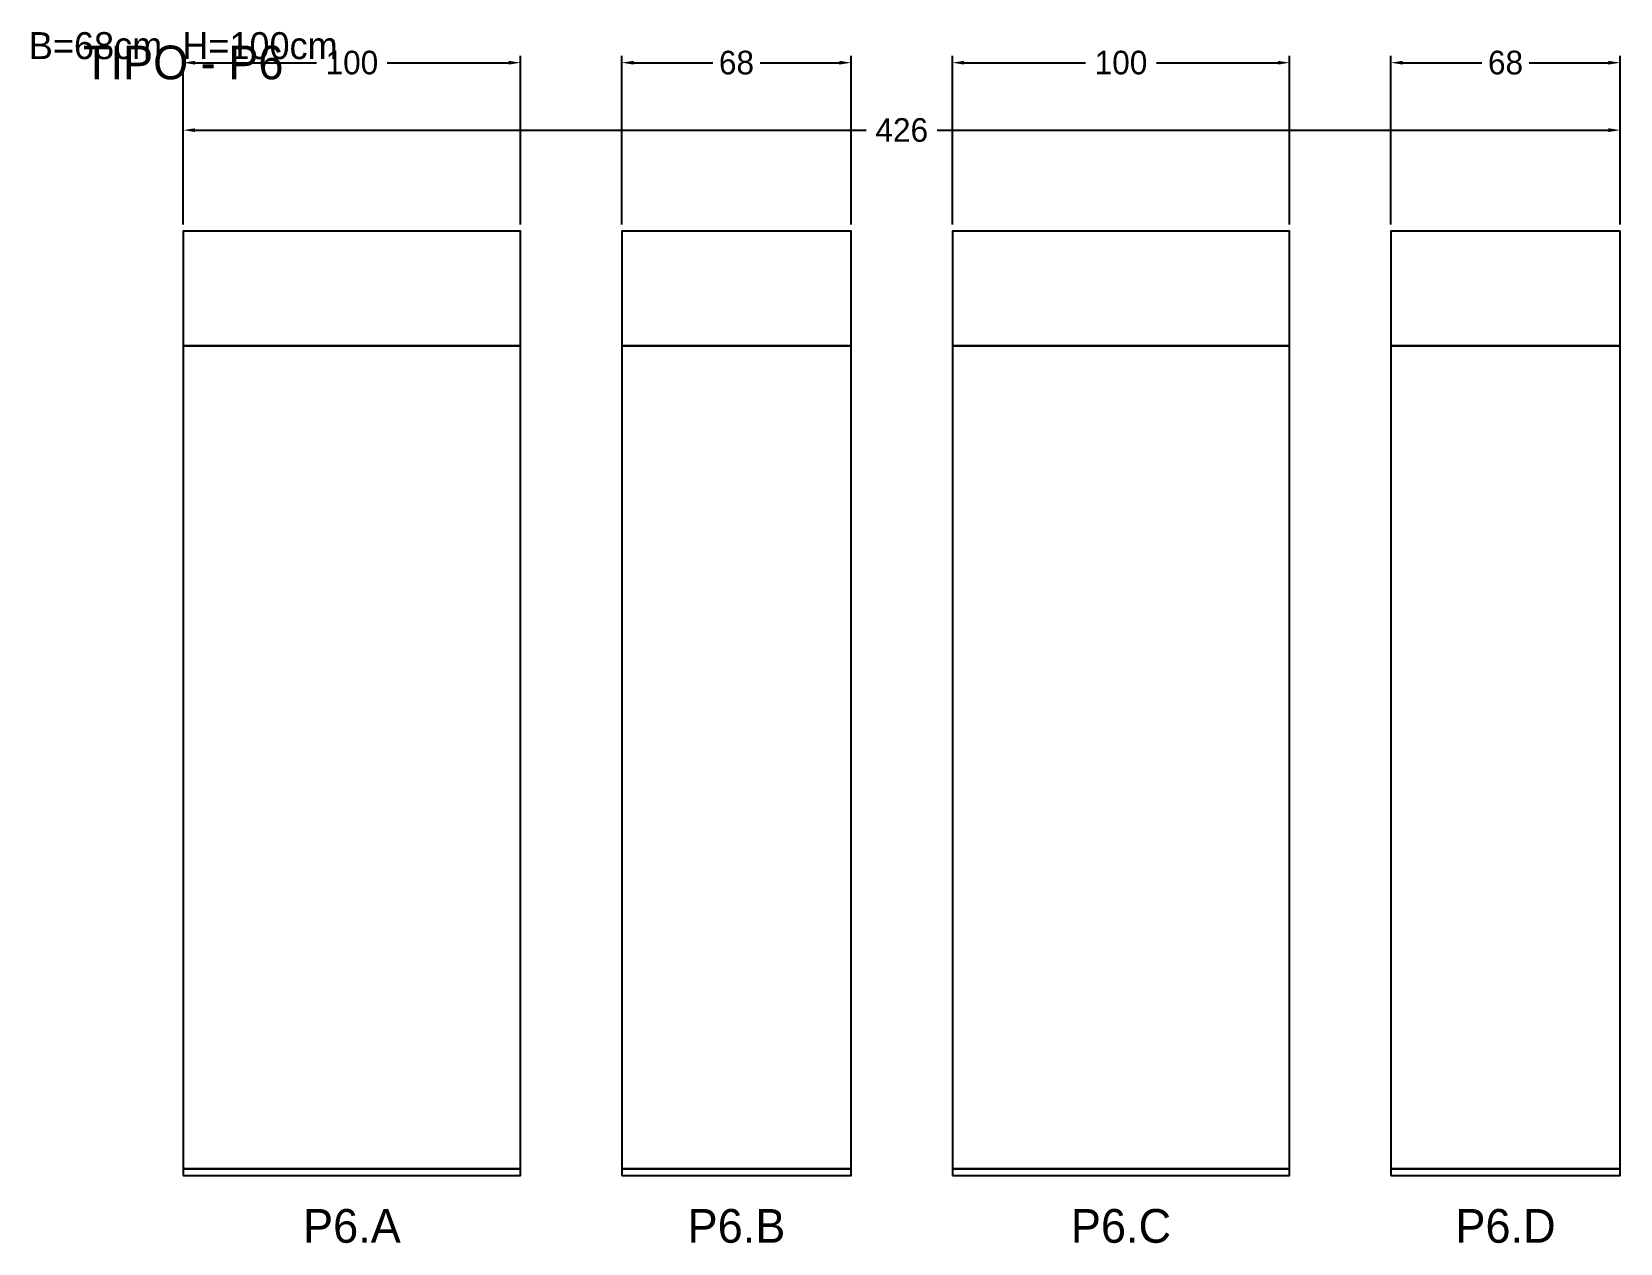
# Model space of a CAD drawing. Header units: metres. Extents: x -45 to 426, y -20 to 339.
import ezdxf

# ---------------------------------------------------------------- set-up
doc = ezdxf.new("R2010")
doc.units = ezdxf.units.M
for name, color, linetype in [('COTA', 3, 'Continuous'), ('Cota Secao (2x)', 3, 'Continuous'), ('NOMENCLATURA', 1, 'Continuous'), ('Paineis', 7, 'Continuous'), ('Texto Secao', 2, 'Continuous')]:
    doc.layers.add(name, color=color, linetype=linetype)
doc.dimstyles.new('COTA', dxfattribs={"dimtxt": 7, "dimasz": 3.5, "dimexe": 2, "dimexo": 2, "dimgap": 1.5, "dimtad": 1, "dimdec": 1, "dimcen": 2.5, "dimclrd": 3, "dimclre": 3, "dimclrt": 3, "dimazin": 3, "dimtfac": 1, "dimtmove": 0, "dimatfit": 3})

# ---------------------------------------------------------------- blocks, each defined once
blk = doc.blocks.new('_CLOSEDFILLED')
at = {"color": 0, "linetype": 'BYBLOCK'}
blk.add_solid([(-1, 0.16), (0, 0), (-1, -0.16)], dxfattribs=at)
blk = doc.blocks.new('*D1')
at = {"color": 3}
for p, q in [((0, 282), (0, 312)), ((426, 282), (426, 312)), ((3.5, 310), (202.5, 310)), ((223.5, 310), (422.5, 310))]:
    blk.add_line(p, q, dxfattribs=at)
at = {"layer": 'Defpoints'}
for p in [(0, 310), (0, 280), (426, 280)]:
    blk.add_point(p, dxfattribs=at)
at = {"layer": 'COTA', "color": 3, "xscale": 3.5, "yscale": 3.5, "rotation": 180}
blk.add_blockref('_CLOSEDFILLED', (0, 310), dxfattribs=at)
at = {"layer": 'COTA', "color": 3, "xscale": 3.5, "yscale": 3.5}
blk.add_blockref('_CLOSEDFILLED', (426, 310), dxfattribs=at)
at = {"layer": 'COTA', "color": 3, "insert": (213, 310), "char_height": 7, "attachment_point": 5}
blk.add_mtext('426', dxfattribs=at)
blk = doc.blocks.new('*D2')
at = {"color": 3}
for p, q in [((0, 282), (0, 332)), ((3.5, 330), (39.5, 330)), ((60.5, 330), (96.5, 330)), ((100, 282), (100, 332))]:
    blk.add_line(p, q, dxfattribs=at)
at = {"layer": 'Defpoints'}
for p in [(0, 330), (0, 280), (100, 280)]:
    blk.add_point(p, dxfattribs=at)
at = {"layer": 'COTA', "color": 3, "xscale": 3.5, "yscale": 3.5, "rotation": 180}
blk.add_blockref('_CLOSEDFILLED', (0, 330), dxfattribs=at)
at = {"layer": 'COTA', "color": 3, "xscale": 3.5, "yscale": 3.5}
blk.add_blockref('_CLOSEDFILLED', (100, 330), dxfattribs=at)
at = {"layer": 'COTA', "color": 3, "insert": (50, 330), "char_height": 7, "attachment_point": 5}
blk.add_mtext('100', dxfattribs=at)
blk = doc.blocks.new('*D3')
at = {"color": 3}
for p, q in [((130, 282), (130, 332)), ((133.5, 330), (157, 330)), ((171, 330), (194.5, 330)), ((198, 282), (198, 332))]:
    blk.add_line(p, q, dxfattribs=at)
at = {"layer": 'Defpoints'}
for p in [(130, 330), (130, 280), (198, 280)]:
    blk.add_point(p, dxfattribs=at)
at = {"layer": 'COTA', "color": 3, "xscale": 3.5, "yscale": 3.5, "rotation": 180}
blk.add_blockref('_CLOSEDFILLED', (130, 330), dxfattribs=at)
at = {"layer": 'COTA', "color": 3, "xscale": 3.5, "yscale": 3.5}
blk.add_blockref('_CLOSEDFILLED', (198, 330), dxfattribs=at)
at = {"layer": 'COTA', "color": 3, "insert": (164, 330), "char_height": 7, "attachment_point": 5}
blk.add_mtext('68', dxfattribs=at)
blk = doc.blocks.new('*D4')
at = {"color": 3}
for p, q in [((228, 282), (228, 332)), ((231.5, 330), (267.5, 330)), ((288.5, 330), (324.5, 330)), ((328, 282), (328, 332))]:
    blk.add_line(p, q, dxfattribs=at)
at = {"layer": 'Defpoints'}
for p in [(228, 330), (228, 280), (328, 280)]:
    blk.add_point(p, dxfattribs=at)
at = {"layer": 'COTA', "color": 3, "xscale": 3.5, "yscale": 3.5, "rotation": 180}
blk.add_blockref('_CLOSEDFILLED', (228, 330), dxfattribs=at)
at = {"layer": 'COTA', "color": 3, "xscale": 3.5, "yscale": 3.5}
blk.add_blockref('_CLOSEDFILLED', (328, 330), dxfattribs=at)
at = {"layer": 'COTA', "color": 3, "insert": (278, 330), "char_height": 7, "attachment_point": 5}
blk.add_mtext('100', dxfattribs=at)
blk = doc.blocks.new('*D5')
at = {"color": 3}
for p, q in [((358, 282), (358, 332)), ((361.5, 330), (385, 330)), ((399, 330), (422.5, 330)), ((426, 282), (426, 332))]:
    blk.add_line(p, q, dxfattribs=at)
at = {"layer": 'Defpoints'}
for p in [(358, 330), (358, 280), (426, 280)]:
    blk.add_point(p, dxfattribs=at)
at = {"layer": 'COTA', "color": 3, "xscale": 3.5, "yscale": 3.5, "rotation": 180}
blk.add_blockref('_CLOSEDFILLED', (358, 330), dxfattribs=at)
at = {"layer": 'COTA', "color": 3, "xscale": 3.5, "yscale": 3.5}
blk.add_blockref('_CLOSEDFILLED', (426, 330), dxfattribs=at)
at = {"layer": 'COTA', "color": 3, "insert": (392, 330), "char_height": 7, "attachment_point": 5}
blk.add_mtext('68', dxfattribs=at)

msp = doc.modelspace()

# ---------------------------------------------------------------- linework, layer by layer
at = {"layer": 'Paineis'}
for points in [[(0, 246), (100, 246), (100, 280), (0, 280)], [(130, 246), (198, 246), (198, 280), (130, 280)], [(228, 246), (328, 246), (328, 280), (228, 280)], [(358, 246), (426, 246), (426, 280), (358, 280)], [(0, 2), (100, 2), (100, 246), (0, 246)], [(130, 2), (198, 2), (198, 246), (130, 246)], [(228, 2), (328, 2), (328, 246), (228, 246)], [(358, 2), (426, 2), (426, 246), (358, 246)], [(0, 0), (100, 0), (100, 2), (0, 2)], [(130, 0), (198, 0), (198, 2), (130, 2)], [(228, 0), (328, 0), (328, 2), (228, 2)], [(358, 0), (426, 0), (426, 2), (358, 2)]]:
    msp.add_lwpolyline(points, close=True, dxfattribs=at)

# ---------------------------------------------------------------- texts
at = {"layer": 'Cota Secao (2x)', "insert": (0, 335), "char_height": 8, "width": 446, "attachment_point": 5}
msp.add_mtext('B=68cm  H=100cm', dxfattribs=at)
at = {"layer": 'NOMENCLATURA', "insert": (0, 330), "char_height": 10, "width": 300, "attachment_point": 5}
msp.add_mtext('TIPO - P6', dxfattribs=at)
at = {"layer": 'Texto Secao', "char_height": 10, "attachment_point": 5}
for s, insert, width in [('P6.A', (50, -15), 120), ('P6.B', (164, -15), 88), ('P6.C', (278, -15), 120), ('P6.D', (392, -15), 88)]:
    msp.add_mtext(s, dxfattribs=dict(at, insert=insert, width=width))

# ---------------------------------------------------------------- dimensions: what is measured, and where the dimension line sits
at = {"layer": 'COTA'}
for base, p1, p2, picture, middle in [((0, 330), (0, 280), (100, 280), '*D2', (50, 330)), ((130, 330), (130, 280), (198, 280), '*D3', (164, 330)), ((228, 330), (228, 280), (328, 280), '*D4', (278, 330)), ((358, 330), (358, 280), (426, 280), '*D5', (392, 330)), ((0, 310), (0, 280), (426, 280), '*D1', (213, 310))]:
    dim = msp.add_linear_dim(base=base, p1=p1, p2=p2, dimstyle='COTA', dxfattribs=at)
    dim.commit()
    dim.dimension.update_dxf_attribs({"geometry": picture, "text_midpoint": middle})

doc.saveas('drawing.dxf')
